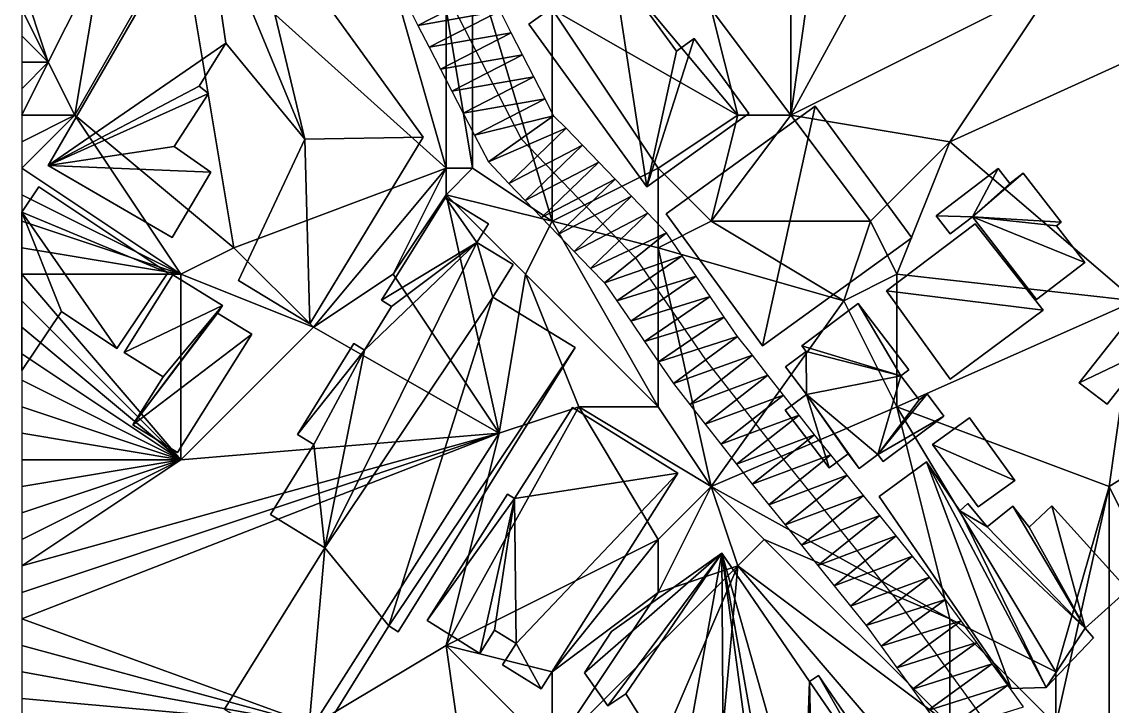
# Model space of a CAD drawing. Header units: metres. Extents: x -1103 to 901, y -902 to 905.
# Drawn here: x -1100 to -1017.8, y 239.4 to 291 of the extents above; entities that cross this region are included whole.
import ezdxf

# ---------------------------------------------------------------- set-up
doc = ezdxf.new("R2010")
doc.units = ezdxf.units.M
for name, color, linetype in [('OSM_BUILDING_FOOTPRINTS', 7, 'CONTINUOUS'), ('OSM_BUILDING_ROOFS', 1, 'CONTINUOUS'), ('OSM_BUILDING_WALLS', 8, 'CONTINUOUS'), ('OSM_ROAD_AXES', 2, 'CONTINUOUS'), ('OSM_ROAD_SURFACE', 9, 'CONTINUOUS'), ('OSM_TERRAIN', 3, 'CONTINUOUS')]:
    doc.layers.add(name, color=color, linetype=linetype)

msp = doc.modelspace()

# ---------------------------------------------------------------- linework, layer by layer
at = {"layer": 'OSM_BUILDING_FOOTPRINTS'}
for points in [[(-1098.005, 280.201, 13.349), (-1086.255, 300.539, 13.349), (-1083.127, 300.882, 13.349), (-1069.74, 282.336, 13.349), (-1078.285, 268.269, 13.349), (-1083.668, 271.52, 13.349), (-1078.661, 282.181, 13.349), (-1084.608, 289.436, 13.349), (-1086.62, 286.196, 13.349), (-1085.923, 285.643, 13.349), (-1088.521, 281.628, 13.349), (-1085.735, 279.715, 13.349), (-1088.664, 274.772, 13.349), (-1098.005, 280.201, 13.349)], [(-1061.771, 290.863, 13.192), (-1055.426, 295.431, 13.192), (-1050.618, 288.828, 13.192), (-1049.291, 289.78, 13.192), (-1045.168, 284.117, 13.192), (-1052.85, 278.599, 13.192), (-1061.771, 290.863, 13.192)], [(-1051.413, 276.553, 13.548), (-1040.161, 284.693, 13.548), (-1032.865, 274.751, 13.548), (-1044.129, 266.611, 13.548), (-1051.413, 276.553, 13.548)], [(-1029.98, 275.038, 14.565), (-1031.041, 276.399, 14.565), (-1026.365, 279.982, 14.565), (-1025.481, 278.854, 14.565), (-1024.475, 279.628, 14.565), (-1021.612, 275.934, 14.565), (-1021.966, 275.658, 14.565), (-1019.821, 272.893, 14.565), (-1023.458, 270.106, 14.565), (-1028.289, 276.332, 14.565), (-1029.98, 275.038, 14.565)], [(-1096.999, 269.187, 13.731), (-1092.831, 266.411, 13.731), (-1088.985, 272.118, 13.731), (-1098.723, 278.587, 13.731), (-1100, 276.693, 13.731), (-1100, 264.738, 13.731)], [(-1058.266, 266.478, 13.756), (-1064.479, 270.282, 13.756), (-1062.953, 272.726, 13.756), (-1065.684, 274.407, 13.756), (-1064.81, 275.812, 13.756), (-1068.049, 277.802, 13.756), (-1072.879, 270.039, 13.756), (-1072.117, 269.563, 13.756), (-1074.162, 266.268, 13.756), (-1074.957, 266.765, 13.756), (-1079.213, 259.909, 13.756), (-1077.964, 259.146, 13.756), (-1081.236, 253.87, 13.756), (-1077.157, 251.371, 13.756), (-1084.717, 239.195, 13.756), (-1078.56, 235.424, 13.756), (-1072.326, 245.466, 13.756), (-1071.608, 245.012, 13.756), (-1058.266, 266.478, 13.756)], [(-1028.101, 275.812, 14.459), (-1022.972, 269.299, 14.459), (-1029.991, 264.079, 14.459), (-1034.777, 270.747, 14.459), (-1028.101, 275.812, 14.459)], [(-1088.609, 271.963, 13.659), (-1084.862, 269.651, 13.659), (-1085.238, 269.065, 13.659), (-1082.662, 267.473, 13.659), (-1088.255, 258.559, 13.659), (-1091.615, 260.638, 13.659), (-1089.338, 264.266, 13.659), (-1092.29, 266.101, 13.659), (-1088.609, 271.963, 13.659)], [(-1042.393, 265.008, 13.99), (-1040.834, 266.169, 13.99), (-1041.166, 266.6, 13.99), (-1036.91, 269.796, 13.99), (-1033.097, 264.787, 13.99), (-1033.694, 264.333, 13.99), (-1032.323, 262.53, 13.99), (-1031.726, 262.984, 13.99), (-1030.455, 261.303, 13.99), (-1035.031, 257.875, 13.99), (-1035.429, 258.405, 13.99), (-1036.833, 257.355, 13.99), (-1037.673, 258.461, 13.99), (-1039.099, 257.388, 13.99), (-1042.415, 261.745, 13.99), (-1040.823, 262.94, 13.99), (-1042.393, 265.008, 13.99)], [(-1016.969, 267.994, 14.484), (-1014.88, 266.379, 14.484), (-1018.152, 262.199, 14.484), (-1020.252, 263.814, 14.484), (-1016.969, 267.994, 14.484)], [(-1058.476, 261.955, 14.193), (-1050.528, 256.99, 14.193), (-1060.841, 240.711, 14.193), (-1063.748, 242.524, 14.193), (-1062.721, 244.139, 14.193), (-1064.345, 245.156, 14.193), (-1065.462, 243.398, 14.193), (-1069.419, 245.875, 14.193), (-1063.373, 255.419, 14.193), (-1062.831, 255.076, 14.193), (-1058.476, 261.955, 14.193)], [(-1028.532, 261.159, 14.121), (-1025.094, 256.448, 14.121), (-1027.879, 254.446, 14.121), (-1031.317, 259.158, 14.121), (-1028.532, 261.159, 14.121)], [(-1035.341, 255.243, 14.129), (-1031.77, 257.841, 14.129), (-1029.25, 254.159, 14.129), (-1028.653, 254.712, 14.129), (-1027.194, 252.942, 14.129), (-1025.248, 254.513, 14.129), (-1024.01, 252.931, 14.129), (-1022.308, 254.524, 14.129), (-1016.571, 248.198, 14.129), (-1019.81, 245.301, 14.129), (-1019.158, 244.582, 14.129), (-1022.728, 240.822, 14.129), (-1025.381, 240.744, 14.129), (-1035.341, 255.243, 14.129)], [(-1055.536, 245.046, 14.682), (-1047.19, 250.963, 14.682), (-1040.58, 241.275, 14.682), (-1039.917, 241.728, 14.682), (-1034.367, 233.6, 14.682), (-1035.02, 233.158, 14.682), (-1032.289, 229.497, 14.682), (-1031.913, 228.093, 14.682), (-1032.665, 226.545, 14.682), (-1038.424, 219.113, 14.682), (-1040.436, 220.783, 14.682), (-1040.148, 221.424, 14.682), (-1043.73, 224.377, 14.682), (-1041.022, 229.121, 14.682), (-1044.106, 233.5, 14.682), (-1044.791, 233.003, 14.682), (-1047.101, 236.121, 14.682), (-1050.285, 233.744, 14.682), (-1054.452, 240.357, 14.682), (-1055.801, 239.45, 14.682), (-1057.569, 241.938, 14.682), (-1055.536, 245.046, 14.682)]]:
    msp.add_polyline3d(points, close=True, dxfattribs=at)
at = {"layer": 'OSM_BUILDING_ROOFS'}
for points in [[(-1086.255, 300.539, 28.149), (-1098.005, 280.201, 28.149), (-1084.608, 289.436, 28.149)], [(-1078.661, 282.181, 28.149), (-1083.127, 300.882, 28.149), (-1086.255, 300.539, 28.149)], [(-1086.255, 300.539, 28.149), (-1084.608, 289.436, 28.149), (-1078.661, 282.181, 28.149)], [(-1078.661, 282.181, 28.149), (-1069.74, 282.336, 28.149), (-1083.127, 300.882, 28.149)], [(-1055.426, 295.431, 24.792), (-1061.771, 290.863, 24.792), (-1052.85, 278.599, 24.792)], [(-1052.85, 278.599, 24.792), (-1050.618, 288.828, 24.792), (-1055.426, 295.431, 24.792)], [(-1052.85, 278.599, 24.792), (-1045.168, 284.117, 24.792), (-1049.291, 289.78, 24.792)], [(-1052.85, 278.599, 24.792), (-1049.291, 289.78, 24.792), (-1050.618, 288.828, 24.792)], [(-1098.005, 280.201, 28.149), (-1086.62, 286.196, 28.149), (-1084.608, 289.436, 28.149)], [(-1098.005, 280.201, 28.149), (-1085.923, 285.643, 28.149), (-1086.62, 286.196, 28.149)], [(-1098.005, 280.201, 28.149), (-1088.521, 281.628, 28.149), (-1085.923, 285.643, 28.149)], [(-1040.161, 284.693, 25.148), (-1051.413, 276.553, 25.148), (-1044.129, 266.611, 25.148)], [(-1040.161, 284.693, 25.148), (-1044.129, 266.611, 25.148), (-1032.865, 274.751, 25.148)], [(-1078.661, 282.181, 28.149), (-1083.668, 271.52, 28.149), (-1078.285, 268.269, 28.149)], [(-1078.661, 282.181, 28.149), (-1078.285, 268.269, 28.149), (-1069.74, 282.336, 28.149)], [(-1098.005, 280.201, 28.149), (-1085.735, 279.715, 28.149), (-1088.521, 281.628, 28.149)], [(-1098.005, 280.201, 28.149), (-1088.664, 274.772, 28.149), (-1085.735, 279.715, 28.149)], [(-1028.289, 276.332, 26.165), (-1026.365, 279.982, 26.165), (-1031.041, 276.399, 26.165)], [(-1028.289, 276.332, 26.165), (-1025.481, 278.854, 26.165), (-1026.365, 279.982, 26.165)], [(-1028.289, 276.332, 26.165), (-1021.612, 275.934, 26.165), (-1024.475, 279.628, 26.165)], [(-1028.289, 276.332, 26.165), (-1024.475, 279.628, 26.165), (-1025.481, 278.854, 26.165)], [(-1100, 276.693, 28.531), (-1088.985, 272.118, 28.531), (-1098.723, 278.587, 28.531)], [(-1065.684, 274.407, 63.756), (-1068.049, 277.802, 63.756), (-1072.879, 270.039, 63.756)], [(-1065.684, 274.407, 63.756), (-1064.81, 275.812, 63.756), (-1068.049, 277.802, 63.756)], [(-1100, 276.693, 28.531), (-1100, 264.738, 28.531), (-1096.999, 269.187, 28.531)], [(-1100, 276.693, 28.531), (-1096.999, 269.187, 28.531), (-1092.831, 266.411, 28.531)], [(-1100, 276.693, 28.531), (-1092.831, 266.411, 28.531), (-1088.985, 272.118, 28.531)], [(-1031.041, 276.399, 26.165), (-1029.98, 275.038, 26.165), (-1028.289, 276.332, 26.165)], [(-1028.289, 276.332, 26.165), (-1023.458, 270.106, 26.165), (-1019.821, 272.893, 26.165)], [(-1028.289, 276.332, 26.165), (-1019.821, 272.893, 26.165), (-1021.966, 275.658, 26.165)], [(-1028.289, 276.332, 26.165), (-1021.966, 275.658, 26.165), (-1021.612, 275.934, 26.165)], [(-1022.972, 269.299, 24.459), (-1028.101, 275.812, 24.459), (-1034.777, 270.747, 24.459)], [(-1077.157, 251.371, 63.756), (-1064.479, 270.282, 63.756), (-1065.684, 274.407, 63.756)], [(-1077.157, 251.371, 63.756), (-1065.684, 274.407, 63.756), (-1074.162, 266.268, 63.756)], [(-1065.684, 274.407, 63.756), (-1072.117, 269.563, 63.756), (-1074.162, 266.268, 63.756)], [(-1065.684, 274.407, 63.756), (-1072.879, 270.039, 63.756), (-1072.117, 269.563, 63.756)], [(-1064.479, 270.282, 63.756), (-1062.953, 272.726, 63.756), (-1065.684, 274.407, 63.756)], [(-1084.862, 269.651, 23.659), (-1088.609, 271.963, 23.659), (-1092.29, 266.101, 23.659)], [(-1022.972, 269.299, 24.459), (-1034.777, 270.747, 24.459), (-1029.991, 264.079, 24.459)], [(-1077.157, 251.371, 63.756), (-1072.326, 245.466, 63.756), (-1064.479, 270.282, 63.756)], [(-1072.326, 245.466, 63.756), (-1058.266, 266.478, 63.756), (-1064.479, 270.282, 63.756)], [(-1033.694, 264.333, 25.59), (-1036.91, 269.796, 25.59), (-1041.166, 266.6, 25.59)], [(-1033.694, 264.333, 25.59), (-1033.097, 264.787, 25.59), (-1036.91, 269.796, 25.59)], [(-1084.862, 269.651, 23.659), (-1092.29, 266.101, 23.659), (-1089.338, 264.266, 23.659)], [(-1084.862, 269.651, 23.659), (-1089.338, 264.266, 23.659), (-1091.615, 260.638, 23.659)], [(-1091.615, 260.638, 23.659), (-1085.238, 269.065, 23.659), (-1084.862, 269.651, 23.659)], [(-1091.615, 260.638, 23.659), (-1082.662, 267.473, 23.659), (-1085.238, 269.065, 23.659)], [(-1091.615, 260.638, 23.659), (-1088.255, 258.559, 23.659), (-1082.662, 267.473, 23.659)], [(-1014.88, 266.379, 24.484), (-1016.969, 267.994, 24.484), (-1020.252, 263.814, 24.484)], [(-1074.162, 266.268, 63.756), (-1074.957, 266.765, 63.756), (-1079.213, 259.909, 63.756)], [(-1072.326, 245.466, 63.756), (-1071.608, 245.012, 63.756), (-1058.266, 266.478, 63.756)], [(-1033.694, 264.333, 25.59), (-1041.166, 266.6, 25.59), (-1040.834, 266.169, 25.59)], [(-1074.162, 266.268, 63.756), (-1079.213, 259.909, 63.756), (-1077.964, 259.146, 63.756)], [(-1077.157, 251.371, 63.756), (-1074.162, 266.268, 63.756), (-1077.964, 259.146, 63.756)], [(-1040.834, 266.169, 25.59), (-1042.393, 265.008, 25.59), (-1040.823, 262.94, 25.59)], [(-1033.694, 264.333, 25.59), (-1040.834, 266.169, 25.59), (-1040.823, 262.94, 25.59)], [(-1014.88, 266.379, 24.484), (-1020.252, 263.814, 24.484), (-1018.152, 262.199, 24.484)], [(-1033.694, 264.333, 25.59), (-1040.823, 262.94, 25.59), (-1035.429, 258.405, 25.59)], [(-1035.429, 258.405, 25.59), (-1032.323, 262.53, 25.59), (-1033.694, 264.333, 25.59)], [(-1040.823, 262.94, 25.59), (-1042.415, 261.745, 25.59), (-1039.099, 257.388, 25.59)], [(-1040.823, 262.94, 25.59), (-1039.099, 257.388, 25.59), (-1037.673, 258.461, 25.59)], [(-1040.823, 262.94, 25.59), (-1037.673, 258.461, 25.59), (-1036.833, 257.355, 25.59)], [(-1040.823, 262.94, 25.59), (-1036.833, 257.355, 25.59), (-1035.429, 258.405, 25.59)], [(-1035.429, 258.405, 25.59), (-1030.455, 261.303, 25.59), (-1031.726, 262.984, 25.59)], [(-1035.429, 258.405, 25.59), (-1031.726, 262.984, 25.59), (-1032.323, 262.53, 25.59)], [(-1050.528, 256.99, 25.793), (-1058.476, 261.955, 25.793), (-1062.831, 255.076, 25.793)], [(-1035.429, 258.405, 25.59), (-1035.031, 257.875, 25.59), (-1030.455, 261.303, 25.59)], [(-1025.094, 256.448, 24.121), (-1028.532, 261.159, 24.121), (-1031.317, 259.158, 24.121)], [(-1077.964, 259.146, 63.756), (-1081.236, 253.87, 63.756), (-1077.157, 251.371, 63.756)], [(-1025.094, 256.448, 24.121), (-1031.317, 259.158, 24.121), (-1027.879, 254.446, 24.121)], [(-1031.77, 257.841, 25.729), (-1035.341, 255.243, 25.729), (-1025.381, 240.744, 25.729)], [(-1031.77, 257.841, 25.729), (-1025.381, 240.744, 25.729), (-1022.728, 240.822, 25.729)], [(-1029.25, 254.159, 25.729), (-1031.77, 257.841, 25.729), (-1022.728, 240.822, 25.729)], [(-1062.721, 244.139, 25.793), (-1050.528, 256.99, 25.793), (-1062.831, 255.076, 25.793)], [(-1062.721, 244.139, 25.793), (-1060.841, 240.711, 25.793), (-1050.528, 256.99, 25.793)], [(-1062.831, 255.076, 25.793), (-1063.373, 255.419, 25.793), (-1069.419, 245.875, 25.793)], [(-1062.831, 255.076, 25.793), (-1069.419, 245.875, 25.793), (-1065.462, 243.398, 25.793)], [(-1062.831, 255.076, 25.793), (-1065.462, 243.398, 25.793), (-1064.345, 245.156, 25.793)], [(-1062.831, 255.076, 25.793), (-1064.345, 245.156, 25.793), (-1062.721, 244.139, 25.793)], [(-1027.194, 252.942, 25.729), (-1028.653, 254.712, 25.729), (-1029.25, 254.159, 25.729)], [(-1029.25, 254.159, 25.729), (-1022.728, 240.822, 25.729), (-1019.81, 245.301, 25.729)], [(-1029.25, 254.159, 25.729), (-1019.81, 245.301, 25.729), (-1027.194, 252.942, 25.729)], [(-1019.81, 245.301, 25.729), (-1025.248, 254.513, 25.729), (-1027.194, 252.942, 25.729)], [(-1019.81, 245.301, 25.729), (-1024.01, 252.931, 25.729), (-1025.248, 254.513, 25.729)], [(-1019.81, 245.301, 25.729), (-1022.308, 254.524, 25.729), (-1024.01, 252.931, 25.729)], [(-1019.81, 245.301, 25.729), (-1016.571, 248.198, 25.729), (-1022.308, 254.524, 25.729)], [(-1077.157, 251.371, 63.756), (-1084.717, 239.195, 63.756), (-1078.56, 235.424, 63.756)], [(-1077.157, 251.371, 63.756), (-1078.56, 235.424, 63.756), (-1072.326, 245.466, 63.756)], [(-1047.19, 250.963, 26.282), (-1055.536, 245.046, 26.282), (-1057.569, 241.938, 26.282)], [(-1047.19, 250.963, 26.282), (-1057.569, 241.938, 26.282), (-1055.801, 239.45, 26.282)], [(-1047.19, 250.963, 26.282), (-1055.801, 239.45, 26.282), (-1054.452, 240.357, 26.282)], [(-1047.19, 250.963, 26.282), (-1054.452, 240.357, 26.282), (-1050.285, 233.744, 26.282)], [(-1047.19, 250.963, 26.282), (-1050.285, 233.744, 26.282), (-1047.101, 236.121, 26.282)], [(-1047.19, 250.963, 26.282), (-1047.101, 236.121, 26.282), (-1044.791, 233.003, 26.282)], [(-1047.19, 250.963, 26.282), (-1044.791, 233.003, 26.282), (-1044.106, 233.5, 26.282)], [(-1047.19, 250.963, 26.282), (-1044.106, 233.5, 26.282), (-1041.022, 229.121, 26.282)], [(-1040.58, 241.275, 26.282), (-1047.19, 250.963, 26.282), (-1041.022, 229.121, 26.282)], [(-1022.728, 240.822, 25.729), (-1019.158, 244.582, 25.729), (-1019.81, 245.301, 25.729)], [(-1062.721, 244.139, 25.793), (-1063.748, 242.524, 25.793), (-1060.841, 240.711, 25.793)], [(-1040.58, 241.275, 26.282), (-1041.022, 229.121, 26.282), (-1040.148, 221.424, 26.282)], [(-1035.02, 233.158, 26.282), (-1039.917, 241.728, 26.282), (-1040.58, 241.275, 26.282)], [(-1040.58, 241.275, 26.282), (-1040.148, 221.424, 26.282), (-1035.02, 233.158, 26.282)], [(-1035.02, 233.158, 26.282), (-1034.367, 233.6, 26.282), (-1039.917, 241.728, 26.282)]]:
    msp.add_3dface(points, dxfattribs=at)
at = {"layer": 'OSM_BUILDING_WALLS'}
for points in [[(-1086.255, 300.539, 13.349), (-1098.005, 280.201, 13.349), (-1098.005, 280.201, 28.149)], [(-1086.255, 300.539, 13.349), (-1098.005, 280.201, 28.149), (-1086.255, 300.539, 28.149)], [(-1069.74, 282.336, 13.349), (-1083.127, 300.882, 13.349), (-1083.127, 300.882, 28.149)], [(-1069.74, 282.336, 13.349), (-1083.127, 300.882, 28.149), (-1069.74, 282.336, 28.149)], [(-1055.426, 295.431, 13.192), (-1061.771, 290.863, 13.192), (-1061.771, 290.863, 24.792)], [(-1055.426, 295.431, 13.192), (-1061.771, 290.863, 24.792), (-1055.426, 295.431, 24.792)], [(-1050.618, 288.828, 13.192), (-1055.426, 295.431, 13.192), (-1055.426, 295.431, 24.792)], [(-1050.618, 288.828, 13.192), (-1055.426, 295.431, 24.792), (-1050.618, 288.828, 24.792)], [(-1061.771, 290.863, 13.192), (-1052.85, 278.599, 13.192), (-1052.85, 278.599, 24.792)], [(-1061.771, 290.863, 13.192), (-1052.85, 278.599, 24.792), (-1061.771, 290.863, 24.792)], [(-1049.291, 289.78, 13.192), (-1050.618, 288.828, 13.192), (-1050.618, 288.828, 24.792)], [(-1049.291, 289.78, 13.192), (-1050.618, 288.828, 24.792), (-1049.291, 289.78, 24.792)], [(-1045.168, 284.117, 13.192), (-1049.291, 289.78, 13.192), (-1049.291, 289.78, 24.792)], [(-1045.168, 284.117, 13.192), (-1049.291, 289.78, 24.792), (-1045.168, 284.117, 24.792)], [(-1086.62, 286.196, 13.349), (-1084.608, 289.436, 13.349), (-1084.608, 289.436, 28.149)], [(-1086.62, 286.196, 13.349), (-1084.608, 289.436, 28.149), (-1086.62, 286.196, 28.149)], [(-1084.608, 289.436, 13.349), (-1078.661, 282.181, 13.349), (-1078.661, 282.181, 28.149)], [(-1084.608, 289.436, 13.349), (-1078.661, 282.181, 28.149), (-1084.608, 289.436, 28.149)], [(-1085.923, 285.643, 13.349), (-1086.62, 286.196, 13.349), (-1086.62, 286.196, 28.149)], [(-1085.923, 285.643, 13.349), (-1086.62, 286.196, 28.149), (-1085.923, 285.643, 28.149)], [(-1088.521, 281.628, 13.349), (-1085.923, 285.643, 13.349), (-1085.923, 285.643, 28.149)], [(-1088.521, 281.628, 13.349), (-1085.923, 285.643, 28.149), (-1088.521, 281.628, 28.149)], [(-1040.161, 284.693, 13.548), (-1051.413, 276.553, 13.548), (-1051.413, 276.553, 25.148)], [(-1040.161, 284.693, 13.548), (-1051.413, 276.553, 25.148), (-1040.161, 284.693, 25.148)], [(-1032.865, 274.751, 13.548), (-1040.161, 284.693, 13.548), (-1040.161, 284.693, 25.148)], [(-1032.865, 274.751, 13.548), (-1040.161, 284.693, 25.148), (-1032.865, 274.751, 25.148)], [(-1052.85, 278.599, 13.192), (-1045.168, 284.117, 13.192), (-1045.168, 284.117, 24.792)], [(-1052.85, 278.599, 13.192), (-1045.168, 284.117, 24.792), (-1052.85, 278.599, 24.792)], [(-1078.661, 282.181, 13.349), (-1083.668, 271.52, 13.349), (-1083.668, 271.52, 28.149)], [(-1078.661, 282.181, 13.349), (-1083.668, 271.52, 28.149), (-1078.661, 282.181, 28.149)], [(-1078.285, 268.269, 13.349), (-1069.74, 282.336, 13.349), (-1069.74, 282.336, 28.149)], [(-1078.285, 268.269, 13.349), (-1069.74, 282.336, 28.149), (-1078.285, 268.269, 28.149)], [(-1085.735, 279.715, 13.349), (-1088.521, 281.628, 13.349), (-1088.521, 281.628, 28.149)], [(-1085.735, 279.715, 13.349), (-1088.521, 281.628, 28.149), (-1085.735, 279.715, 28.149)], [(-1098.005, 280.201, 13.349), (-1088.664, 274.772, 13.349), (-1088.664, 274.772, 28.149)], [(-1098.005, 280.201, 13.349), (-1088.664, 274.772, 28.149), (-1098.005, 280.201, 28.149)], [(-1088.664, 274.772, 13.349), (-1085.735, 279.715, 13.349), (-1085.735, 279.715, 28.149)], [(-1088.664, 274.772, 13.349), (-1085.735, 279.715, 28.149), (-1088.664, 274.772, 28.149)], [(-1026.365, 279.982, 14.565), (-1031.041, 276.399, 14.565), (-1031.041, 276.399, 26.165)], [(-1026.365, 279.982, 14.565), (-1031.041, 276.399, 26.165), (-1026.365, 279.982, 26.165)], [(-1025.481, 278.854, 14.565), (-1026.365, 279.982, 14.565), (-1026.365, 279.982, 26.165)], [(-1025.481, 278.854, 14.565), (-1026.365, 279.982, 26.165), (-1025.481, 278.854, 26.165)], [(-1024.475, 279.628, 14.565), (-1025.481, 278.854, 14.565), (-1025.481, 278.854, 26.165)], [(-1024.475, 279.628, 14.565), (-1025.481, 278.854, 26.165), (-1024.475, 279.628, 26.165)], [(-1021.612, 275.934, 14.565), (-1024.475, 279.628, 14.565), (-1024.475, 279.628, 26.165)], [(-1021.612, 275.934, 14.565), (-1024.475, 279.628, 26.165), (-1021.612, 275.934, 26.165)], [(-1098.723, 278.587, 13.731), (-1100, 276.693, 13.731), (-1100, 276.693, 28.531)], [(-1098.723, 278.587, 13.731), (-1100, 276.693, 28.531), (-1098.723, 278.587, 28.531)], [(-1088.985, 272.118, 13.731), (-1098.723, 278.587, 13.731), (-1098.723, 278.587, 28.531)], [(-1088.985, 272.118, 13.731), (-1098.723, 278.587, 28.531), (-1088.985, 272.118, 28.531)], [(-1068.049, 277.802, 13.756), (-1072.879, 270.039, 13.756), (-1072.879, 270.039, 63.756)], [(-1068.049, 277.802, 13.756), (-1072.879, 270.039, 63.756), (-1068.049, 277.802, 63.756)], [(-1064.81, 275.812, 13.756), (-1068.049, 277.802, 13.756), (-1068.049, 277.802, 63.756)], [(-1064.81, 275.812, 13.756), (-1068.049, 277.802, 63.756), (-1064.81, 275.812, 63.756)], [(-1100, 276.693, 13.731), (-1100, 264.738, 13.731), (-1100, 264.738, 28.531)], [(-1100, 276.693, 13.731), (-1100, 264.738, 28.531), (-1100, 276.693, 28.531)], [(-1051.413, 276.553, 13.548), (-1044.129, 266.611, 13.548), (-1044.129, 266.611, 25.148)], [(-1051.413, 276.553, 13.548), (-1044.129, 266.611, 25.148), (-1051.413, 276.553, 25.148)], [(-1031.041, 276.399, 14.565), (-1029.98, 275.038, 14.565), (-1029.98, 275.038, 26.165)], [(-1031.041, 276.399, 14.565), (-1029.98, 275.038, 26.165), (-1031.041, 276.399, 26.165)], [(-1029.98, 275.038, 14.565), (-1028.289, 276.332, 14.565), (-1028.289, 276.332, 26.165)], [(-1029.98, 275.038, 14.565), (-1028.289, 276.332, 26.165), (-1029.98, 275.038, 26.165)], [(-1028.289, 276.332, 14.565), (-1023.458, 270.106, 14.565), (-1023.458, 270.106, 26.165)], [(-1028.289, 276.332, 14.565), (-1023.458, 270.106, 26.165), (-1028.289, 276.332, 26.165)], [(-1065.684, 274.407, 13.756), (-1064.81, 275.812, 13.756), (-1064.81, 275.812, 63.756)], [(-1065.684, 274.407, 13.756), (-1064.81, 275.812, 63.756), (-1065.684, 274.407, 63.756)], [(-1028.101, 275.812, 14.459), (-1034.777, 270.747, 14.459), (-1034.777, 270.747, 24.459)], [(-1028.101, 275.812, 14.459), (-1034.777, 270.747, 24.459), (-1028.101, 275.812, 24.459)], [(-1022.972, 269.299, 14.459), (-1028.101, 275.812, 14.459), (-1028.101, 275.812, 24.459)], [(-1022.972, 269.299, 14.459), (-1028.101, 275.812, 24.459), (-1022.972, 269.299, 24.459)], [(-1021.966, 275.658, 14.565), (-1021.612, 275.934, 14.565), (-1021.612, 275.934, 26.165)], [(-1021.966, 275.658, 14.565), (-1021.612, 275.934, 26.165), (-1021.966, 275.658, 26.165)], [(-1019.821, 272.893, 14.565), (-1021.966, 275.658, 14.565), (-1021.966, 275.658, 26.165)], [(-1019.821, 272.893, 14.565), (-1021.966, 275.658, 26.165), (-1019.821, 272.893, 26.165)], [(-1044.129, 266.611, 13.548), (-1032.865, 274.751, 13.548), (-1032.865, 274.751, 25.148)], [(-1044.129, 266.611, 13.548), (-1032.865, 274.751, 25.148), (-1044.129, 266.611, 25.148)], [(-1062.953, 272.726, 13.756), (-1065.684, 274.407, 13.756), (-1065.684, 274.407, 63.756)], [(-1062.953, 272.726, 13.756), (-1065.684, 274.407, 63.756), (-1062.953, 272.726, 63.756)], [(-1064.479, 270.282, 13.756), (-1062.953, 272.726, 13.756), (-1062.953, 272.726, 63.756)], [(-1064.479, 270.282, 13.756), (-1062.953, 272.726, 63.756), (-1064.479, 270.282, 63.756)], [(-1023.458, 270.106, 14.565), (-1019.821, 272.893, 14.565), (-1019.821, 272.893, 26.165)], [(-1023.458, 270.106, 14.565), (-1019.821, 272.893, 26.165), (-1023.458, 270.106, 26.165)], [(-1092.831, 266.411, 13.731), (-1088.985, 272.118, 13.731), (-1088.985, 272.118, 28.531)], [(-1092.831, 266.411, 13.731), (-1088.985, 272.118, 28.531), (-1092.831, 266.411, 28.531)], [(-1088.609, 271.963, 13.659), (-1092.29, 266.101, 13.659), (-1092.29, 266.101, 23.659)], [(-1088.609, 271.963, 13.659), (-1092.29, 266.101, 23.659), (-1088.609, 271.963, 23.659)], [(-1084.862, 269.651, 13.659), (-1088.609, 271.963, 13.659), (-1088.609, 271.963, 23.659)], [(-1084.862, 269.651, 13.659), (-1088.609, 271.963, 23.659), (-1084.862, 269.651, 23.659)], [(-1083.668, 271.52, 13.349), (-1078.285, 268.269, 13.349), (-1078.285, 268.269, 28.149)], [(-1083.668, 271.52, 13.349), (-1078.285, 268.269, 28.149), (-1083.668, 271.52, 28.149)], [(-1034.777, 270.747, 14.459), (-1029.991, 264.079, 14.459), (-1029.991, 264.079, 24.459)], [(-1034.777, 270.747, 14.459), (-1029.991, 264.079, 24.459), (-1034.777, 270.747, 24.459)], [(-1072.879, 270.039, 13.756), (-1072.117, 269.563, 13.756), (-1072.117, 269.563, 63.756)], [(-1072.879, 270.039, 13.756), (-1072.117, 269.563, 63.756), (-1072.879, 270.039, 63.756)], [(-1058.266, 266.478, 13.756), (-1064.479, 270.282, 13.756), (-1064.479, 270.282, 63.756)], [(-1058.266, 266.478, 13.756), (-1064.479, 270.282, 63.756), (-1058.266, 266.478, 63.756)], [(-1036.91, 269.796, 13.99), (-1041.166, 266.6, 13.99), (-1041.166, 266.6, 25.59)], [(-1036.91, 269.796, 13.99), (-1041.166, 266.6, 25.59), (-1036.91, 269.796, 25.59)], [(-1033.097, 264.787, 13.99), (-1036.91, 269.796, 13.99), (-1036.91, 269.796, 25.59)], [(-1033.097, 264.787, 13.99), (-1036.91, 269.796, 25.59), (-1033.097, 264.787, 25.59)], [(-1100, 264.738, 13.731), (-1096.999, 269.187, 13.731), (-1096.999, 269.187, 28.531)], [(-1100, 264.738, 13.731), (-1096.999, 269.187, 28.531), (-1100, 264.738, 28.531)], [(-1096.999, 269.187, 13.731), (-1092.831, 266.411, 13.731), (-1092.831, 266.411, 28.531)], [(-1096.999, 269.187, 13.731), (-1092.831, 266.411, 28.531), (-1096.999, 269.187, 28.531)], [(-1085.238, 269.065, 13.659), (-1084.862, 269.651, 13.659), (-1084.862, 269.651, 23.659)], [(-1085.238, 269.065, 13.659), (-1084.862, 269.651, 23.659), (-1085.238, 269.065, 23.659)], [(-1082.662, 267.473, 13.659), (-1085.238, 269.065, 13.659), (-1085.238, 269.065, 23.659)], [(-1082.662, 267.473, 13.659), (-1085.238, 269.065, 23.659), (-1082.662, 267.473, 23.659)], [(-1072.117, 269.563, 13.756), (-1074.162, 266.268, 13.756), (-1074.162, 266.268, 63.756)], [(-1072.117, 269.563, 13.756), (-1074.162, 266.268, 63.756), (-1072.117, 269.563, 63.756)], [(-1029.991, 264.079, 14.459), (-1022.972, 269.299, 14.459), (-1022.972, 269.299, 24.459)], [(-1029.991, 264.079, 14.459), (-1022.972, 269.299, 24.459), (-1029.991, 264.079, 24.459)], [(-1088.255, 258.559, 13.659), (-1082.662, 267.473, 13.659), (-1082.662, 267.473, 23.659)], [(-1088.255, 258.559, 13.659), (-1082.662, 267.473, 23.659), (-1088.255, 258.559, 23.659)], [(-1016.969, 267.994, 14.484), (-1020.252, 263.814, 14.484), (-1020.252, 263.814, 24.484)], [(-1016.969, 267.994, 14.484), (-1020.252, 263.814, 24.484), (-1016.969, 267.994, 24.484)], [(-1074.957, 266.765, 13.756), (-1079.213, 259.909, 13.756), (-1079.213, 259.909, 63.756)], [(-1074.957, 266.765, 13.756), (-1079.213, 259.909, 63.756), (-1074.957, 266.765, 63.756)], [(-1074.162, 266.268, 13.756), (-1074.957, 266.765, 13.756), (-1074.957, 266.765, 63.756)], [(-1074.162, 266.268, 13.756), (-1074.957, 266.765, 63.756), (-1074.162, 266.268, 63.756)], [(-1071.608, 245.012, 13.756), (-1058.266, 266.478, 13.756), (-1058.266, 266.478, 63.756)], [(-1071.608, 245.012, 13.756), (-1058.266, 266.478, 63.756), (-1071.608, 245.012, 63.756)], [(-1041.166, 266.6, 13.99), (-1040.834, 266.169, 13.99), (-1040.834, 266.169, 25.59)], [(-1041.166, 266.6, 13.99), (-1040.834, 266.169, 25.59), (-1041.166, 266.6, 25.59)], [(-1092.29, 266.101, 13.659), (-1089.338, 264.266, 13.659), (-1089.338, 264.266, 23.659)], [(-1092.29, 266.101, 13.659), (-1089.338, 264.266, 23.659), (-1092.29, 266.101, 23.659)], [(-1040.834, 266.169, 13.99), (-1042.393, 265.008, 13.99), (-1042.393, 265.008, 25.59)], [(-1040.834, 266.169, 13.99), (-1042.393, 265.008, 25.59), (-1040.834, 266.169, 25.59)], [(-1018.152, 262.199, 14.484), (-1014.88, 266.379, 14.484), (-1014.88, 266.379, 24.484)], [(-1018.152, 262.199, 14.484), (-1014.88, 266.379, 24.484), (-1018.152, 262.199, 24.484)], [(-1042.393, 265.008, 13.99), (-1040.823, 262.94, 13.99), (-1040.823, 262.94, 25.59)], [(-1042.393, 265.008, 13.99), (-1040.823, 262.94, 25.59), (-1042.393, 265.008, 25.59)], [(-1089.338, 264.266, 13.659), (-1091.615, 260.638, 13.659), (-1091.615, 260.638, 23.659)], [(-1089.338, 264.266, 13.659), (-1091.615, 260.638, 23.659), (-1089.338, 264.266, 23.659)], [(-1033.694, 264.333, 13.99), (-1033.097, 264.787, 13.99), (-1033.097, 264.787, 25.59)], [(-1033.694, 264.333, 13.99), (-1033.097, 264.787, 25.59), (-1033.694, 264.333, 25.59)], [(-1032.323, 262.53, 13.99), (-1033.694, 264.333, 13.99), (-1033.694, 264.333, 25.59)], [(-1032.323, 262.53, 13.99), (-1033.694, 264.333, 25.59), (-1032.323, 262.53, 25.59)], [(-1020.252, 263.814, 14.484), (-1018.152, 262.199, 14.484), (-1018.152, 262.199, 24.484)], [(-1020.252, 263.814, 14.484), (-1018.152, 262.199, 24.484), (-1020.252, 263.814, 24.484)], [(-1040.823, 262.94, 13.99), (-1042.415, 261.745, 13.99), (-1042.415, 261.745, 25.59)], [(-1040.823, 262.94, 13.99), (-1042.415, 261.745, 25.59), (-1040.823, 262.94, 25.59)], [(-1031.726, 262.984, 13.99), (-1032.323, 262.53, 13.99), (-1032.323, 262.53, 25.59)], [(-1031.726, 262.984, 13.99), (-1032.323, 262.53, 25.59), (-1031.726, 262.984, 25.59)], [(-1030.455, 261.303, 13.99), (-1031.726, 262.984, 13.99), (-1031.726, 262.984, 25.59)], [(-1030.455, 261.303, 13.99), (-1031.726, 262.984, 25.59), (-1030.455, 261.303, 25.59)], [(-1058.476, 261.955, 14.193), (-1062.831, 255.076, 14.193), (-1062.831, 255.076, 25.793)], [(-1058.476, 261.955, 14.193), (-1062.831, 255.076, 25.793), (-1058.476, 261.955, 25.793)], [(-1050.528, 256.99, 14.193), (-1058.476, 261.955, 14.193), (-1058.476, 261.955, 25.793)], [(-1050.528, 256.99, 14.193), (-1058.476, 261.955, 25.793), (-1050.528, 256.99, 25.793)], [(-1042.415, 261.745, 13.99), (-1039.099, 257.388, 13.99), (-1039.099, 257.388, 25.59)], [(-1042.415, 261.745, 13.99), (-1039.099, 257.388, 25.59), (-1042.415, 261.745, 25.59)], [(-1035.031, 257.875, 13.99), (-1030.455, 261.303, 13.99), (-1030.455, 261.303, 25.59)], [(-1035.031, 257.875, 13.99), (-1030.455, 261.303, 25.59), (-1035.031, 257.875, 25.59)], [(-1028.532, 261.159, 14.121), (-1031.317, 259.158, 14.121), (-1031.317, 259.158, 24.121)], [(-1028.532, 261.159, 14.121), (-1031.317, 259.158, 24.121), (-1028.532, 261.159, 24.121)], [(-1025.094, 256.448, 14.121), (-1028.532, 261.159, 14.121), (-1028.532, 261.159, 24.121)], [(-1025.094, 256.448, 14.121), (-1028.532, 261.159, 24.121), (-1025.094, 256.448, 24.121)], [(-1091.615, 260.638, 13.659), (-1088.255, 258.559, 13.659), (-1088.255, 258.559, 23.659)], [(-1091.615, 260.638, 13.659), (-1088.255, 258.559, 23.659), (-1091.615, 260.638, 23.659)], [(-1079.213, 259.909, 13.756), (-1077.964, 259.146, 13.756), (-1077.964, 259.146, 63.756)], [(-1079.213, 259.909, 13.756), (-1077.964, 259.146, 63.756), (-1079.213, 259.909, 63.756)], [(-1077.964, 259.146, 13.756), (-1081.236, 253.87, 13.756), (-1081.236, 253.87, 63.756)], [(-1077.964, 259.146, 13.756), (-1081.236, 253.87, 63.756), (-1077.964, 259.146, 63.756)], [(-1031.317, 259.158, 14.121), (-1027.879, 254.446, 14.121), (-1027.879, 254.446, 24.121)], [(-1031.317, 259.158, 14.121), (-1027.879, 254.446, 24.121), (-1031.317, 259.158, 24.121)], [(-1039.099, 257.388, 13.99), (-1037.673, 258.461, 13.99), (-1037.673, 258.461, 25.59)], [(-1039.099, 257.388, 13.99), (-1037.673, 258.461, 25.59), (-1039.099, 257.388, 25.59)], [(-1037.673, 258.461, 13.99), (-1036.833, 257.355, 13.99), (-1036.833, 257.355, 25.59)], [(-1037.673, 258.461, 13.99), (-1036.833, 257.355, 25.59), (-1037.673, 258.461, 25.59)], [(-1036.833, 257.355, 13.99), (-1035.429, 258.405, 13.99), (-1035.429, 258.405, 25.59)], [(-1036.833, 257.355, 13.99), (-1035.429, 258.405, 25.59), (-1036.833, 257.355, 25.59)], [(-1035.429, 258.405, 13.99), (-1035.031, 257.875, 13.99), (-1035.031, 257.875, 25.59)], [(-1035.429, 258.405, 13.99), (-1035.031, 257.875, 25.59), (-1035.429, 258.405, 25.59)], [(-1031.77, 257.841, 14.129), (-1035.341, 255.243, 14.129), (-1035.341, 255.243, 25.729)], [(-1031.77, 257.841, 14.129), (-1035.341, 255.243, 25.729), (-1031.77, 257.841, 25.729)], [(-1029.25, 254.159, 14.129), (-1031.77, 257.841, 14.129), (-1031.77, 257.841, 25.729)], [(-1029.25, 254.159, 14.129), (-1031.77, 257.841, 25.729), (-1029.25, 254.159, 25.729)], [(-1060.841, 240.711, 14.193), (-1050.528, 256.99, 14.193), (-1050.528, 256.99, 25.793)], [(-1060.841, 240.711, 14.193), (-1050.528, 256.99, 25.793), (-1060.841, 240.711, 25.793)], [(-1027.879, 254.446, 14.121), (-1025.094, 256.448, 14.121), (-1025.094, 256.448, 24.121)], [(-1027.879, 254.446, 14.121), (-1025.094, 256.448, 24.121), (-1027.879, 254.446, 24.121)], [(-1063.373, 255.419, 14.193), (-1069.419, 245.875, 14.193), (-1069.419, 245.875, 25.793)], [(-1063.373, 255.419, 14.193), (-1069.419, 245.875, 25.793), (-1063.373, 255.419, 25.793)], [(-1062.831, 255.076, 14.193), (-1063.373, 255.419, 14.193), (-1063.373, 255.419, 25.793)], [(-1062.831, 255.076, 14.193), (-1063.373, 255.419, 25.793), (-1062.831, 255.076, 25.793)], [(-1035.341, 255.243, 14.129), (-1025.381, 240.744, 14.129), (-1025.381, 240.744, 25.729)], [(-1035.341, 255.243, 14.129), (-1025.381, 240.744, 25.729), (-1035.341, 255.243, 25.729)], [(-1028.653, 254.712, 14.129), (-1029.25, 254.159, 14.129), (-1029.25, 254.159, 25.729)], [(-1028.653, 254.712, 14.129), (-1029.25, 254.159, 25.729), (-1028.653, 254.712, 25.729)], [(-1027.194, 252.942, 14.129), (-1028.653, 254.712, 14.129), (-1028.653, 254.712, 25.729)], [(-1027.194, 252.942, 14.129), (-1028.653, 254.712, 25.729), (-1027.194, 252.942, 25.729)], [(-1025.248, 254.513, 14.129), (-1027.194, 252.942, 14.129), (-1027.194, 252.942, 25.729)], [(-1025.248, 254.513, 14.129), (-1027.194, 252.942, 25.729), (-1025.248, 254.513, 25.729)], [(-1024.01, 252.931, 14.129), (-1025.248, 254.513, 14.129), (-1025.248, 254.513, 25.729)], [(-1024.01, 252.931, 14.129), (-1025.248, 254.513, 25.729), (-1024.01, 252.931, 25.729)], [(-1022.308, 254.524, 14.129), (-1024.01, 252.931, 14.129), (-1024.01, 252.931, 25.729)], [(-1022.308, 254.524, 14.129), (-1024.01, 252.931, 25.729), (-1022.308, 254.524, 25.729)], [(-1016.571, 248.198, 14.129), (-1022.308, 254.524, 14.129), (-1022.308, 254.524, 25.729)], [(-1016.571, 248.198, 14.129), (-1022.308, 254.524, 25.729), (-1016.571, 248.198, 25.729)], [(-1081.236, 253.87, 13.756), (-1077.157, 251.371, 13.756), (-1077.157, 251.371, 63.756)], [(-1081.236, 253.87, 13.756), (-1077.157, 251.371, 63.756), (-1081.236, 253.87, 63.756)], [(-1077.157, 251.371, 13.756), (-1084.717, 239.195, 13.756), (-1084.717, 239.195, 63.756)], [(-1077.157, 251.371, 13.756), (-1084.717, 239.195, 63.756), (-1077.157, 251.371, 63.756)], [(-1047.19, 250.963, 14.682), (-1055.536, 245.046, 14.682), (-1055.536, 245.046, 26.282)], [(-1047.19, 250.963, 14.682), (-1055.536, 245.046, 26.282), (-1047.19, 250.963, 26.282)], [(-1040.58, 241.275, 14.682), (-1047.19, 250.963, 14.682), (-1047.19, 250.963, 26.282)], [(-1040.58, 241.275, 14.682), (-1047.19, 250.963, 26.282), (-1040.58, 241.275, 26.282)], [(-1019.81, 245.301, 14.129), (-1016.571, 248.198, 14.129), (-1016.571, 248.198, 25.729)], [(-1019.81, 245.301, 14.129), (-1016.571, 248.198, 25.729), (-1019.81, 245.301, 25.729)], [(-1078.56, 235.424, 13.756), (-1072.326, 245.466, 13.756), (-1072.326, 245.466, 63.756)], [(-1078.56, 235.424, 13.756), (-1072.326, 245.466, 63.756), (-1078.56, 235.424, 63.756)], [(-1072.326, 245.466, 13.756), (-1071.608, 245.012, 13.756), (-1071.608, 245.012, 63.756)], [(-1072.326, 245.466, 13.756), (-1071.608, 245.012, 63.756), (-1072.326, 245.466, 63.756)], [(-1069.419, 245.875, 14.193), (-1065.462, 243.398, 14.193), (-1065.462, 243.398, 25.793)], [(-1069.419, 245.875, 14.193), (-1065.462, 243.398, 25.793), (-1069.419, 245.875, 25.793)], [(-1065.462, 243.398, 14.193), (-1064.345, 245.156, 14.193), (-1064.345, 245.156, 25.793)], [(-1065.462, 243.398, 14.193), (-1064.345, 245.156, 25.793), (-1065.462, 243.398, 25.793)], [(-1064.345, 245.156, 14.193), (-1062.721, 244.139, 14.193), (-1062.721, 244.139, 25.793)], [(-1064.345, 245.156, 14.193), (-1062.721, 244.139, 25.793), (-1064.345, 245.156, 25.793)], [(-1019.158, 244.582, 14.129), (-1019.81, 245.301, 14.129), (-1019.81, 245.301, 25.729)], [(-1019.158, 244.582, 14.129), (-1019.81, 245.301, 25.729), (-1019.158, 244.582, 25.729)], [(-1055.536, 245.046, 14.682), (-1057.569, 241.938, 14.682), (-1057.569, 241.938, 26.282)], [(-1055.536, 245.046, 14.682), (-1057.569, 241.938, 26.282), (-1055.536, 245.046, 26.282)], [(-1022.728, 240.822, 14.129), (-1019.158, 244.582, 14.129), (-1019.158, 244.582, 25.729)], [(-1022.728, 240.822, 14.129), (-1019.158, 244.582, 25.729), (-1022.728, 240.822, 25.729)], [(-1062.721, 244.139, 14.193), (-1063.748, 242.524, 14.193), (-1063.748, 242.524, 25.793)], [(-1062.721, 244.139, 14.193), (-1063.748, 242.524, 25.793), (-1062.721, 244.139, 25.793)], [(-1063.748, 242.524, 14.193), (-1060.841, 240.711, 14.193), (-1060.841, 240.711, 25.793)], [(-1063.748, 242.524, 14.193), (-1060.841, 240.711, 25.793), (-1063.748, 242.524, 25.793)], [(-1057.569, 241.938, 14.682), (-1055.801, 239.45, 14.682), (-1055.801, 239.45, 26.282)], [(-1057.569, 241.938, 14.682), (-1055.801, 239.45, 26.282), (-1057.569, 241.938, 26.282)], [(-1039.917, 241.728, 14.682), (-1040.58, 241.275, 14.682), (-1040.58, 241.275, 26.282)], [(-1039.917, 241.728, 14.682), (-1040.58, 241.275, 26.282), (-1039.917, 241.728, 26.282)], [(-1034.367, 233.6, 14.682), (-1039.917, 241.728, 14.682), (-1039.917, 241.728, 26.282)], [(-1034.367, 233.6, 14.682), (-1039.917, 241.728, 26.282), (-1034.367, 233.6, 26.282)], [(-1055.801, 239.45, 14.682), (-1054.452, 240.357, 14.682), (-1054.452, 240.357, 26.282)], [(-1055.801, 239.45, 14.682), (-1054.452, 240.357, 26.282), (-1055.801, 239.45, 26.282)], [(-1054.452, 240.357, 14.682), (-1050.285, 233.744, 14.682), (-1050.285, 233.744, 26.282)], [(-1054.452, 240.357, 14.682), (-1050.285, 233.744, 26.282), (-1054.452, 240.357, 26.282)], [(-1025.381, 240.744, 14.129), (-1022.728, 240.822, 14.129), (-1022.728, 240.822, 25.729)], [(-1025.381, 240.744, 14.129), (-1022.728, 240.822, 25.729), (-1025.381, 240.744, 25.729)]]:
    msp.add_3dface(points, dxfattribs=at)
at = {"layer": 'OSM_ROAD_AXES'}
msp.add_polyline3d([(-1069.155, 295.463, 15.333), (-1062.345, 282.215, 15.141), (-1053.712, 273.235, 15.417), (-1048.439, 265.538, 15.812), (-1042.559, 258.029, 16.096), (-1033.925, 247.313, 16.465), (-1021.014, 229.531, 17.182)], dxfattribs=at)
at = {"layer": 'OSM_ROAD_SURFACE'}
for points in [[(-1070.972, 292.436, 15.118), (-1070.121, 290.78, 15.155), (-1064.784, 293.523, 15.142)], [(-1070.121, 290.78, 15.155), (-1063.933, 291.867, 15.178), (-1064.784, 293.523, 15.142)], [(-1070.121, 290.78, 15.155), (-1069.27, 289.124, 15.193), (-1063.933, 291.867, 15.178)], [(-1069.27, 289.124, 15.193), (-1063.082, 290.211, 15.213), (-1063.933, 291.867, 15.178)], [(-1069.27, 289.124, 15.193), (-1068.418, 287.468, 15.23), (-1063.082, 290.211, 15.213)], [(-1068.418, 287.468, 15.23), (-1062.231, 288.555, 15.249), (-1063.082, 290.211, 15.213)], [(-1068.418, 287.468, 15.23), (-1067.567, 285.812, 15.216), (-1062.231, 288.555, 15.249)], [(-1067.567, 285.812, 15.216), (-1061.38, 286.898, 15.285), (-1062.231, 288.555, 15.249)], [(-1067.567, 285.812, 15.216), (-1066.716, 284.156, 15.153), (-1061.38, 286.898, 15.285)], [(-1066.716, 284.156, 15.153), (-1060.528, 285.242, 15.321), (-1061.38, 286.898, 15.285)], [(-1066.716, 284.156, 15.153), (-1065.865, 282.5, 15.172), (-1060.528, 285.242, 15.321)], [(-1065.865, 282.5, 15.172), (-1059.898, 283.951, 15.342), (-1060.528, 285.242, 15.321)], [(-1065.865, 282.5, 15.172), (-1064.792, 280.479, 15.189), (-1059.898, 283.951, 15.342)], [(-1064.792, 280.479, 15.189), (-1058.949, 283.011, 15.348), (-1059.898, 283.951, 15.342)], [(-1064.792, 280.479, 15.189), (-1063.275, 278.853, 15.206), (-1058.949, 283.011, 15.348)], [(-1063.275, 278.853, 15.206), (-1057.716, 281.728, 15.355), (-1058.949, 283.011, 15.348)], [(-1063.275, 278.853, 15.206), (-1062.041, 277.57, 15.22), (-1057.716, 281.728, 15.355)], [(-1062.041, 277.57, 15.22), (-1056.483, 280.446, 15.362), (-1057.716, 281.728, 15.355)], [(-1062.041, 277.57, 15.22), (-1060.808, 276.287, 15.286), (-1056.483, 280.446, 15.362)], [(-1060.808, 276.287, 15.286), (-1055.25, 279.163, 15.369), (-1056.483, 280.446, 15.362)], [(-1060.808, 276.287, 15.286), (-1059.575, 275.004, 15.3), (-1055.25, 279.163, 15.369)], [(-1059.575, 275.004, 15.3), (-1054.016, 277.88, 15.395), (-1055.25, 279.163, 15.369)], [(-1059.575, 275.004, 15.3), (-1058.342, 273.722, 15.36), (-1054.016, 277.88, 15.395)], [(-1058.342, 273.722, 15.36), (-1052.783, 276.597, 15.435), (-1054.016, 277.88, 15.395)], [(-1058.342, 273.722, 15.36), (-1057.108, 272.439, 15.434), (-1052.783, 276.597, 15.435)], [(-1057.108, 272.439, 15.434), (-1051.382, 275.124, 15.554), (-1052.783, 276.597, 15.435)], [(-1057.108, 272.439, 15.434), (-1056.043, 271.346, 15.498), (-1051.382, 275.124, 15.554)], [(-1056.043, 271.346, 15.498), (-1050.183, 273.391, 15.567), (-1051.382, 275.124, 15.554)], [(-1056.043, 271.346, 15.498), (-1055.133, 270, 15.568), (-1050.183, 273.391, 15.567)], [(-1055.133, 270, 15.568), (-1049.128, 271.852, 15.656), (-1050.183, 273.391, 15.567)], [(-1055.133, 270, 15.568), (-1054.078, 268.461, 15.649), (-1049.128, 271.852, 15.656)], [(-1054.078, 268.461, 15.649), (-1048.074, 270.312, 15.745), (-1049.128, 271.852, 15.656)], [(-1054.078, 268.461, 15.649), (-1053.024, 266.922, 15.73), (-1048.074, 270.312, 15.745)], [(-1053.024, 266.922, 15.73), (-1047.019, 268.773, 15.835), (-1048.074, 270.312, 15.745)], [(-1053.024, 266.922, 15.73), (-1051.969, 265.382, 15.81), (-1047.019, 268.773, 15.835)], [(-1051.969, 265.382, 15.81), (-1046.02, 267.313, 15.92), (-1047.019, 268.773, 15.835)], [(-1051.969, 265.382, 15.81), (-1050.858, 263.764, 15.864), (-1046.02, 267.313, 15.92)], [(-1050.858, 263.764, 15.864), (-1044.901, 265.886, 16.009), (-1046.02, 267.313, 15.92)], [(-1050.858, 263.764, 15.864), (-1049.625, 262.187, 15.916), (-1044.901, 265.886, 16.009)], [(-1049.625, 262.187, 15.916), (-1043.725, 264.384, 16.102), (-1044.901, 265.886, 16.009)], [(-1049.625, 262.187, 15.916), (-1048.449, 260.685, 15.996), (-1043.725, 264.384, 16.102)], [(-1048.449, 260.685, 15.996), (-1042.549, 262.883, 16.17), (-1043.725, 264.384, 16.102)], [(-1048.449, 260.685, 15.996), (-1047.273, 259.183, 16.09), (-1042.549, 262.883, 16.17)], [(-1047.273, 259.183, 16.09), (-1041.373, 261.381, 16.155), (-1042.549, 262.883, 16.17)], [(-1047.273, 259.183, 16.09), (-1046.097, 257.681, 16.149), (-1041.373, 261.381, 16.155)], [(-1046.097, 257.681, 16.149), (-1040.21, 259.896, 16.14), (-1041.373, 261.381, 16.155)], [(-1046.097, 257.681, 16.149), (-1044.908, 256.163, 16.171), (-1040.21, 259.896, 16.14)], [(-1044.908, 256.163, 16.171), (-1038.989, 258.381, 16.171), (-1040.21, 259.896, 16.14)], [(-1044.908, 256.163, 16.171), (-1043.662, 254.616, 16.22), (-1038.989, 258.381, 16.171)], [(-1043.662, 254.616, 16.22), (-1037.756, 256.85, 16.22), (-1038.989, 258.381, 16.171)], [(-1043.662, 254.616, 16.22), (-1042.428, 253.085, 16.269), (-1037.756, 256.85, 16.22)], [(-1042.428, 253.085, 16.269), (-1036.523, 255.319, 16.269), (-1037.756, 256.85, 16.22)], [(-1042.428, 253.085, 16.269), (-1041.195, 251.555, 16.35), (-1036.523, 255.319, 16.269)], [(-1041.195, 251.555, 16.35), (-1035.289, 253.788, 16.319), (-1036.523, 255.319, 16.269)], [(-1041.195, 251.555, 16.35), (-1039.962, 250.024, 16.428), (-1035.289, 253.788, 16.319)], [(-1039.962, 250.024, 16.428), (-1034.056, 252.257, 16.368), (-1035.289, 253.788, 16.319)], [(-1039.962, 250.024, 16.428), (-1038.728, 248.493, 16.473), (-1034.056, 252.257, 16.368)], [(-1038.728, 248.493, 16.473), (-1032.823, 250.726, 16.417), (-1034.056, 252.257, 16.368)], [(-1038.728, 248.493, 16.473), (-1037.495, 246.962, 16.519), (-1032.823, 250.726, 16.417)], [(-1037.495, 246.962, 16.519), (-1031.542, 249.136, 16.468), (-1032.823, 250.726, 16.417)], [(-1037.495, 246.962, 16.519), (-1036.309, 245.491, 16.563), (-1031.542, 249.136, 16.468)], [(-1036.309, 245.491, 16.563), (-1030.324, 247.459, 16.518), (-1031.542, 249.136, 16.468)], [(-1036.309, 245.491, 16.563), (-1035.179, 243.934, 16.609), (-1030.324, 247.459, 16.518)], [(-1035.179, 243.934, 16.609), (-1029.15, 245.843, 16.517), (-1030.324, 247.459, 16.518)], [(-1035.179, 243.934, 16.609), (-1034.006, 242.318, 16.657), (-1029.15, 245.843, 16.517)], [(-1034.006, 242.318, 16.657), (-1027.977, 244.226, 16.617), (-1029.15, 245.843, 16.517)], [(-1034.006, 242.318, 16.657), (-1032.832, 240.701, 16.727), (-1027.977, 244.226, 16.617)], [(-1032.832, 240.701, 16.727), (-1026.803, 242.609, 16.726), (-1027.977, 244.226, 16.617)], [(-1032.832, 240.701, 16.727), (-1031.658, 239.084, 16.826), (-1026.803, 242.609, 16.726)], [(-1031.658, 239.084, 16.826), (-1025.629, 240.993, 16.797), (-1026.803, 242.609, 16.726)], [(-1031.658, 239.084, 16.826), (-1030.484, 237.468, 16.858), (-1025.629, 240.993, 16.797)], [(-1030.484, 237.468, 16.858), (-1024.455, 239.376, 16.868), (-1025.629, 240.993, 16.797)]]:
    msp.add_3dface(points, dxfattribs=at)
at = {"layer": 'OSM_TERRAIN'}
for points in [[(-1042, 284, 15.873), (-1022, 294, 17.887), (-1030, 306, 17.114)], [(-1042, 284, 15.873), (-1030, 306, 17.114), (-1040, 298, 16.357)], [(-1084, 274, 15.348), (-1088, 298, 15.424), (-1096, 284, 15.425)], [(-1096, 284, 15.425), (-1088, 298, 15.424), (-1094, 296, 16.692)], [(-1088, 298, 15.424), (-1084, 274, 15.348), (-1068, 280, 15.406)], [(-1068, 280, 15.406), (-1072, 294, 15.036), (-1088, 298, 15.424)], [(-1042, 284, 15.873), (-1040, 298, 16.357), (-1042, 296, 15.83)], [(-1098, 288, 16.618), (-1094, 296, 16.692), (-1100, 294, 16.804)], [(-1098, 288, 16.618), (-1096, 284, 15.425), (-1094, 296, 16.692)], [(-1066, 280, 15.136), (-1066, 296, 15.042), (-1068, 292, 15.032)], [(-1060, 276, 15.189), (-1060, 292, 15.392), (-1066, 296, 15.042)], [(-1066, 280, 15.136), (-1060, 276, 15.189), (-1066, 296, 15.042)], [(-1060, 292, 15.392), (-1046, 284, 15.392), (-1056, 296, 15.415)], [(-1056, 296, 15.415), (-1046, 284, 15.392), (-1048, 292, 15.592)], [(-1048, 292, 15.592), (-1042, 284, 15.873), (-1042, 296, 15.83)], [(-1100, 292, 16.806), (-1098, 288, 16.618), (-1100, 294, 16.804)], [(-1068, 280, 15.406), (-1068, 292, 15.032), (-1072, 294, 15.036)], [(-1030, 282, 16.859), (-1022, 294, 17.887), (-1042, 284, 15.873)], [(-1030, 282, 16.859), (-1008, 292, 17.841), (-1022, 294, 17.887)], [(-1100, 290, 16.785), (-1098, 288, 16.618), (-1100, 292, 16.806)], [(-1068, 280, 15.406), (-1066, 280, 15.136), (-1068, 292, 15.032)], [(-1060, 276, 15.189), (-1052, 280, 15.39), (-1060, 292, 15.392)], [(-1060, 292, 15.392), (-1052, 280, 15.39), (-1046, 284, 15.392)], [(-1046, 284, 15.392), (-1042, 284, 15.873), (-1048, 292, 15.592)], [(-1016, 270, 16.616), (-1008, 292, 17.841), (-1030, 282, 16.859)], [(-1100, 288, 16.736), (-1098, 288, 16.618), (-1100, 290, 16.785)], [(-1100, 284, 16.409), (-1098, 288, 16.618), (-1100, 286, 16.594)], [(-1100, 284, 16.409), (-1096, 284, 15.425), (-1098, 288, 16.618)], [(-1100, 286, 16.594), (-1098, 288, 16.618), (-1100, 288, 16.736)], [(-1088, 272, 15.71), (-1096, 284, 15.425), (-1100, 280, 15.913)], [(-1100, 280, 15.913), (-1096, 284, 15.425), (-1100, 282, 16.03)], [(-1100, 282, 16.03), (-1096, 284, 15.425), (-1100, 284, 16.409)], [(-1088, 272, 15.71), (-1084, 274, 15.348), (-1096, 284, 15.425)], [(-1052, 280, 15.39), (-1048, 276, 15.993), (-1046, 284, 15.392)], [(-1048, 276, 15.993), (-1036, 276, 15.993), (-1042, 284, 15.873)], [(-1048, 276, 15.993), (-1042, 284, 15.873), (-1046, 284, 15.392)], [(-1036, 276, 15.993), (-1030, 282, 16.859), (-1042, 284, 15.873)], [(-1034, 272, 16.491), (-1030, 282, 16.859), (-1036, 276, 15.993)], [(-1016, 270, 16.616), (-1030, 282, 16.859), (-1034, 272, 16.491)], [(-1100, 278, 15.989), (-1088, 272, 15.71), (-1100, 280, 15.913)], [(-1078, 268, 15.403), (-1068, 280, 15.406), (-1084, 274, 15.348)], [(-1078, 268, 15.403), (-1072, 272, 15.797), (-1068, 280, 15.406)], [(-1072, 272, 15.797), (-1068, 278, 15.839), (-1068, 280, 15.406)], [(-1068, 278, 15.839), (-1060, 276, 15.189), (-1066, 280, 15.136)], [(-1068, 278, 15.839), (-1066, 280, 15.136), (-1068, 280, 15.406)], [(-1052, 274, 15.419), (-1052, 280, 15.39), (-1060, 276, 15.189)], [(-1052, 274, 15.419), (-1048, 276, 15.993), (-1052, 280, 15.39)], [(-1100, 276, 15.993), (-1088, 272, 15.71), (-1100, 278, 15.989)], [(-1064, 260, 15.947), (-1068, 278, 15.839), (-1072, 272, 15.797)], [(-1064, 260, 15.947), (-1062, 272, 15.711), (-1068, 278, 15.839)], [(-1062, 272, 15.711), (-1060, 276, 15.189), (-1068, 278, 15.839)], [(-1100, 274, 15.993), (-1088, 272, 15.71), (-1100, 276, 15.993)], [(-1062, 272, 15.711), (-1052, 262, 15.894), (-1060, 276, 15.189)], [(-1052, 262, 15.894), (-1052, 274, 15.419), (-1060, 276, 15.189)], [(-1052, 274, 15.419), (-1038, 270, 16.15), (-1048, 276, 15.993)], [(-1038, 270, 16.15), (-1036, 276, 15.993), (-1048, 276, 15.993)], [(-1038, 270, 16.15), (-1034, 272, 16.491), (-1036, 276, 15.993)], [(-1100, 272, 15.993), (-1088, 272, 15.71), (-1100, 274, 15.993)], [(-1088, 272, 15.71), (-1078, 268, 15.403), (-1084, 274, 15.348)], [(-1048, 256, 16.096), (-1038, 270, 16.15), (-1052, 274, 15.419)], [(-1052, 262, 15.894), (-1048, 256, 16.096), (-1052, 274, 15.419)], [(-1100, 270, 15.993), (-1088, 258, 15.733), (-1100, 272, 15.993)], [(-1088, 258, 15.733), (-1088, 272, 15.71), (-1100, 272, 15.993)], [(-1088, 258, 15.733), (-1078, 268, 15.403), (-1088, 272, 15.71)], [(-1064, 260, 15.947), (-1072, 272, 15.797), (-1078, 268, 15.403)], [(-1058, 262, 16.213), (-1062, 272, 15.711), (-1064, 260, 15.947)], [(-1058, 262, 16.213), (-1052, 262, 15.894), (-1062, 272, 15.711)], [(-1038, 270, 16.15), (-1034, 262, 16.078), (-1034, 272, 16.491)], [(-1034, 262, 16.078), (-1016, 270, 16.616), (-1034, 272, 16.491)], [(-1100, 268, 15.993), (-1088, 258, 15.733), (-1100, 270, 15.993)], [(-1048, 256, 16.096), (-1034, 262, 16.078), (-1038, 270, 16.15)], [(-1034, 262, 16.078), (-1018, 256, 16.051), (-1016, 270, 16.616)], [(-1002, 266, 16.699), (-1016, 270, 16.616), (-1018, 256, 16.051)], [(-1100, 266, 15.993), (-1088, 258, 15.733), (-1100, 268, 15.993)], [(-1088, 258, 15.733), (-1064, 260, 15.947), (-1078, 268, 15.403)], [(-1100, 264, 15.997), (-1088, 258, 15.733), (-1100, 266, 15.993)], [(-1018, 256, 16.051), (-1008, 236, 16.218), (-1002, 266, 16.699)], [(-1100, 262, 16.005), (-1088, 258, 15.733), (-1100, 264, 15.997)], [(-1100, 260, 16.007), (-1088, 258, 15.733), (-1100, 262, 16.005)], [(-1068, 244, 16.273), (-1058, 262, 16.213), (-1064, 260, 15.947)], [(-1068, 244, 16.273), (-1052, 252, 16.274), (-1058, 262, 16.213)], [(-1052, 252, 16.274), (-1048, 256, 16.096), (-1058, 262, 16.213)], [(-1048, 256, 16.096), (-1052, 262, 15.894), (-1058, 262, 16.213)], [(-1030, 246, 16.51), (-1034, 262, 16.078), (-1048, 256, 16.096)], [(-1030, 246, 16.51), (-1022, 242, 16.207), (-1034, 262, 16.078)], [(-1022, 242, 16.207), (-1018, 256, 16.051), (-1034, 262, 16.078)], [(-1078, 238, 15.916), (-1064, 260, 15.947), (-1100, 246, 16)], [(-1100, 246, 16), (-1064, 260, 15.947), (-1100, 248, 16)], [(-1100, 248, 16), (-1064, 260, 15.947), (-1100, 250, 16)], [(-1100, 250, 16), (-1064, 260, 15.947), (-1088, 258, 15.733)], [(-1100, 260, 16.007), (-1100, 258, 16.004), (-1088, 258, 15.733)], [(-1078, 238, 15.916), (-1068, 244, 16.273), (-1064, 260, 15.947)], [(-1100, 250, 16), (-1088, 258, 15.733), (-1100, 252, 16)], [(-1100, 252, 16), (-1088, 258, 15.733), (-1100, 254, 16)], [(-1100, 254, 16), (-1088, 258, 15.733), (-1100, 256, 16.001)], [(-1100, 256, 16.001), (-1088, 258, 15.733), (-1100, 258, 16.004)], [(-1052, 248, 16.957), (-1048, 256, 16.096), (-1052, 252, 16.274)], [(-1052, 248, 16.957), (-1046, 250, 17.019), (-1048, 256, 16.096)], [(-1044, 252, 16.314), (-1030, 246, 16.51), (-1048, 256, 16.096)], [(-1046, 250, 17.019), (-1044, 252, 16.314), (-1048, 256, 16.096)], [(-1022, 238, 16.911), (-1018, 236, 16.663), (-1018, 256, 16.051)], [(-1022, 238, 16.911), (-1018, 256, 16.051), (-1022, 242, 16.207)], [(-1018, 236, 16.663), (-1008, 236, 16.218), (-1018, 256, 16.051)], [(-1060, 242, 16.247), (-1052, 252, 16.274), (-1068, 244, 16.273)], [(-1060, 242, 16.247), (-1052, 248, 16.957), (-1052, 252, 16.274)], [(-1046, 250, 17.019), (-1030, 238, 16.737), (-1044, 252, 16.314)], [(-1030, 238, 16.737), (-1030, 246, 16.51), (-1044, 252, 16.314)], [(-1058, 222, 17.023), (-1046, 250, 17.019), (-1060, 236, 16.955)], [(-1060, 236, 16.955), (-1046, 250, 17.019), (-1052, 248, 16.957)], [(-1048, 228, 17.341), (-1046, 250, 17.019), (-1058, 222, 17.023)], [(-1048, 228, 17.341), (-1034, 236, 17.1), (-1046, 250, 17.019)], [(-1034, 236, 17.1), (-1030, 238, 16.737), (-1046, 250, 17.019)], [(-1060, 236, 16.955), (-1052, 248, 16.957), (-1060, 242, 16.247)], [(-1100, 244, 16), (-1078, 238, 15.916), (-1100, 246, 16)], [(-1030, 238, 16.737), (-1022, 238, 16.911), (-1030, 246, 16.51)], [(-1030, 246, 16.51), (-1022, 238, 16.911), (-1022, 242, 16.207)], [(-1100, 242, 16), (-1078, 238, 15.916), (-1100, 244, 16)], [(-1078, 238, 15.916), (-1066, 230, 16.723), (-1068, 244, 16.273)], [(-1066, 230, 16.723), (-1060, 236, 16.955), (-1068, 244, 16.273)], [(-1060, 236, 16.955), (-1060, 242, 16.247), (-1068, 244, 16.273)], [(-1100, 240, 16), (-1078, 238, 15.916), (-1100, 242, 16)], [(-1100, 238, 16), (-1078, 238, 15.916), (-1100, 240, 16)]]:
    msp.add_3dface(points, dxfattribs=at)

doc.saveas('drawing.dxf')
